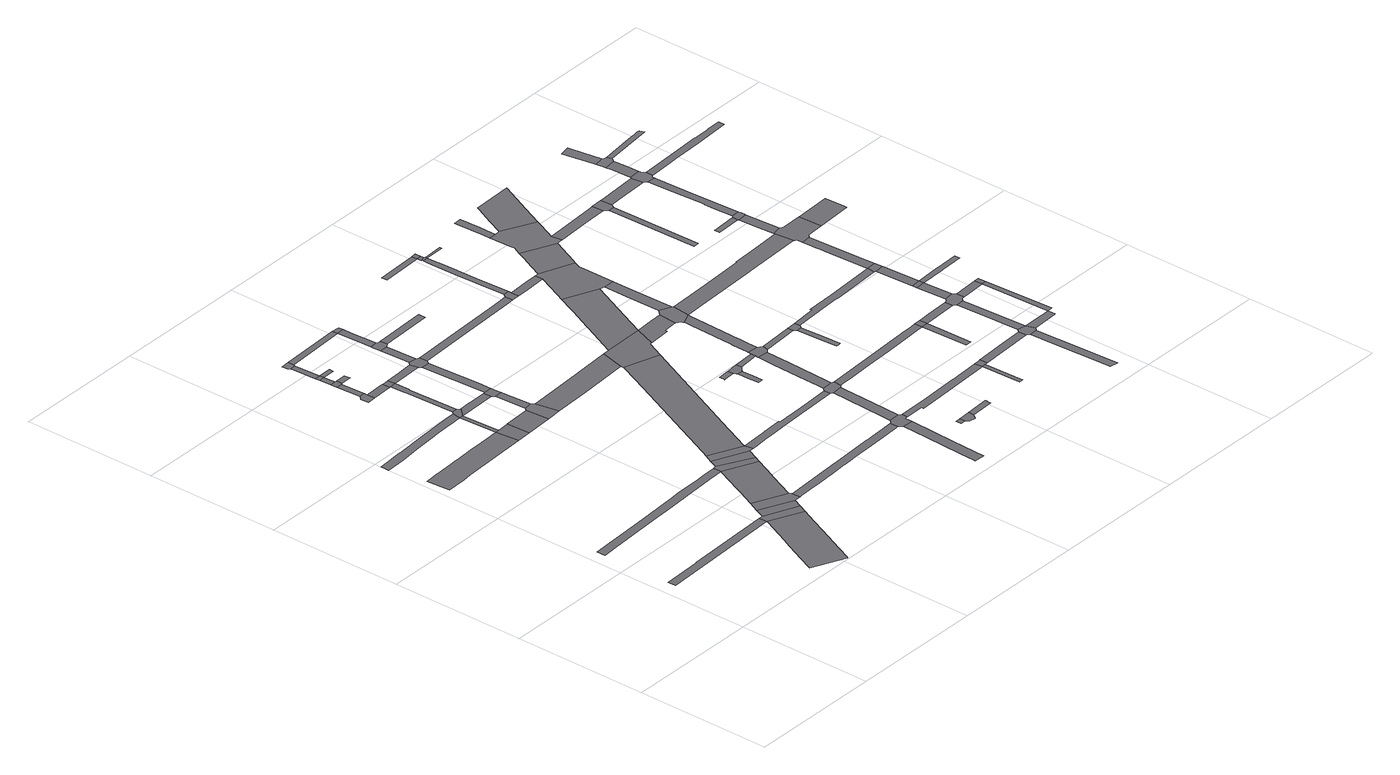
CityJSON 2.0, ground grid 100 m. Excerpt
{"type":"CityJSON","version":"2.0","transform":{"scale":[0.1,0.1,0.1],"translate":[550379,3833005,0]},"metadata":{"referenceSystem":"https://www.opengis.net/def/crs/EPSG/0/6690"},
"CityObjects":{
"road1":{"type":"Road","attributes":{"RoadStructureAttribute.sectionType":"1"},"geometry":[{"type":"MultiSurface","lod":"1","boundaries":[[[0,1,2,3,4,5]]]}]},
"road2":{"type":"Road","attributes":{"RoadStructureAttribute.sectionType":"1"},"geometry":[{"type":"MultiSurface","lod":"1","boundaries":[[[6,7,8,9,10,11,12,13,14,15,16,17,18,19,20,21,22]]]}]},
"road3":{"type":"Road","attributes":{"function":"2","RoadStructureAttribute.sectionType":"1"},"geometry":[{"type":"MultiSurface","lod":"1","boundaries":[[[5,23,24,25,26,27,28,29,30,31,32,33,34,35]]]}]},
"road4":{"type":"Road","attributes":{"RoadStructureAttribute.sectionType":"1"},"geometry":[{"type":"MultiSurface","lod":"1","boundaries":[[[36,37,38,39,40,41,42,43,44,45,46,47,48,49,50,51,52]]]}]},
"road5":{"type":"Road","attributes":{"RoadStructureAttribute.sectionType":"1"},"geometry":[{"type":"MultiSurface","lod":"1","boundaries":[[[53,54,55,56,57,58,59,60,61,62,63,64,65,66,67,68]]]}]},
"road6":{"type":"Road","geometry":[{"type":"MultiSurface","lod":"1","boundaries":[[[69,70,0,5,35,71]]]}]},
"road7":{"type":"Road","attributes":{"RoadStructureAttribute.sectionType":"1"},"geometry":[{"type":"MultiSurface","lod":"1","boundaries":[[[72,73,69,71,74]]]}]},
"road8":{"type":"Road","geometry":[{"type":"MultiSurface","lod":"1","boundaries":[[[75,72,74,76,77,78,79,80,81]]]}]},
"road9":{"type":"Road","geometry":[{"type":"MultiSurface","lod":"1","boundaries":[[[82,83,84,36,52,85]]]}]},
"road10":{"type":"Road","attributes":{"RoadStructureAttribute.sectionType":"1"},"geometry":[{"type":"MultiSurface","lod":"1","boundaries":[[[86,87,68,88,36,84]]]}]},
"road11":{"type":"Road","geometry":[{"type":"MultiSurface","lod":"1","boundaries":[[[89,90,91,92,93,94]]]}]},
"road12":{"type":"Road","attributes":{"function":"2","RoadStructureAttribute.sectionType":"1"},"geometry":[{"type":"MultiSurface","lod":"1","boundaries":[[[22,95,96,97,75,81,98,99,100]]]}]},
"road13":{"type":"Road","attributes":{"RoadStructureAttribute.sectionType":"1"},"geometry":[{"type":"MultiSurface","lod":"1","boundaries":[[[101,102,90,89]]]}]},
"road14":{"type":"Road","geometry":[{"type":"MultiSurface","lod":"1","boundaries":[[[103,104,53,68,87,105]]]}]},
"road15":{"type":"Road","geometry":[{"type":"MultiSurface","lod":"1","boundaries":[[[106,107,108,102,101,109]]]}]},
"road16":{"type":"Road","attributes":{"RoadStructureAttribute.sectionType":"1"},"geometry":[{"type":"MultiSurface","lod":"1","boundaries":[[[110,111,112,108,107]]]}]},
"road17":{"type":"Road","geometry":[{"type":"MultiSurface","lod":"1","boundaries":[[[113,114,112,111]]]}]},
"road18":{"type":"Road","attributes":{"RoadStructureAttribute.sectionType":"1"},"geometry":[{"type":"MultiSurface","lod":"1","boundaries":[[[115,116,94,93,117,118]]]}]},
"road19":{"type":"Road","attributes":{"RoadStructureAttribute.sectionType":"1"},"geometry":[{"type":"MultiSurface","lod":"1","boundaries":[[[119,120,121,114,113]]]}]},
"road20":{"type":"Road","attributes":{"RoadStructureAttribute.sectionType":"1"},"geometry":[{"type":"MultiSurface","lod":"1","boundaries":[[[122,123,124,125,126,127,128,129,104,103]]]}]},
"road21":{"type":"Road","attributes":{"RoadStructureAttribute.sectionType":"1"},"geometry":[{"type":"MultiSurface","lod":"1","boundaries":[[[130,82,85,131]]]}]},
"road22":{"type":"Road","geometry":[{"type":"MultiSurface","lod":"1","boundaries":[[[132,133,106,109]]]}]},
"road23":{"type":"Road","geometry":[{"type":"MultiSurface","lod":"1","boundaries":[[[134,135,136,121,120,137]]]}]},
"road24":{"type":"Road","geometry":[{"type":"MultiSurface","lod":"1","boundaries":[[[138,139,140,141,113,111]]]}]},
"road25":{"type":"Road","geometry":[{"type":"MultiSurface","lod":"1","boundaries":[[[142,143,6,22,100,144]]]}]},
"road26":{"type":"Road","attributes":{"RoadStructureAttribute.sectionType":"1"},"geometry":[{"type":"MultiSurface","lod":"1","boundaries":[[[145,146,147,148,149,105,87,150,151,152]]]}]},
"road27":{"type":"Road","geometry":[{"type":"MultiSurface","lod":"1","boundaries":[[[153,154,118,117,125,124]]]}]},
"road28":{"type":"Road","attributes":{"RoadStructureAttribute.sectionType":"1"},"geometry":[{"type":"MultiSurface","lod":"1","boundaries":[[[155,142,144,156]]]}]},
"road29":{"type":"Road","geometry":[{"type":"MultiSurface","lod":"1","boundaries":[[[157,155,156,158,159,160]]]}]},
"road30":{"type":"Road","geometry":[{"type":"MultiSurface","lod":"1","boundaries":[[[161,162,163,164,130,131,165,166,167]]]}]},
"road31":{"type":"Road","attributes":{"RoadStructureAttribute.sectionType":"1"},"geometry":[{"type":"MultiSurface","lod":"1","boundaries":[[[168,169,170,163,162]]]}]},
"road32":{"type":"Road","attributes":{"RoadStructureAttribute.sectionType":"1"},"geometry":[{"type":"MultiSurface","lod":"1","boundaries":[[[171,172,153,124,173]]]}]},
"road33":{"type":"Road","geometry":[{"type":"MultiSurface","lod":"1","boundaries":[[[174,175,176,145,152,170,169]]]}]},
"road34":{"type":"Road","attributes":{"RoadStructureAttribute.sectionType":"1"},"geometry":[{"type":"MultiSurface","lod":"1","boundaries":[[[177,134,137,178]]]}]},
"road35":{"type":"Road","attributes":{"RoadStructureAttribute.sectionType":"1"},"geometry":[{"type":"MultiSurface","lod":"1","boundaries":[[[179,176,175,180,181]]]}]},
"road36":{"type":"Road","attributes":{"RoadStructureAttribute.sectionType":"1"},"geometry":[{"type":"MultiSurface","lod":"1","boundaries":[[[182,183,184,185,186,187,188,189,190,78,77,191,192,193,194,195,196,197,198,199,200,201,202,203,204,205]]]}]},
"road37":{"type":"Road","geometry":[{"type":"MultiSurface","lod":"1","boundaries":[[[206,171,173,179,181,207,208,209,210,211]]]}]},
"road38":{"type":"Road","attributes":{"RoadStructureAttribute.sectionType":"1"},"geometry":[{"type":"MultiSurface","lod":"1","boundaries":[[[212,213,214,215,206,211]]]}]},
"road39":{"type":"Road","geometry":[{"type":"MultiSurface","lod":"1","boundaries":[[[216,217,218,219,220,213,212,221,222]]]}]},
"road40":{"type":"Road","attributes":{"RoadStructureAttribute.sectionType":"1"},"geometry":[{"type":"MultiSurface","lod":"1","boundaries":[[[223,224,225,178,226,218,217]]]}]},
"road41":{"type":"Road","geometry":[{"type":"MultiSurface","lod":"1","boundaries":[[[177,178,225,227,228]]]}]},
"road42":{"type":"Road","attributes":{"RoadStructureAttribute.sectionType":"1"},"geometry":[{"type":"MultiSurface","lod":"1","boundaries":[[[229,230,167,166,231,232]]]}]},
"road43":{"type":"Road","attributes":{"function":"2","RoadStructureAttribute.sectionType":"1"},"geometry":[{"type":"MultiSurface","lod":"1","boundaries":[[[233,234,235,236,237,157,160,238,239,240,241,242,243,244,245,246]]]}]},
"road44":{"type":"Road","attributes":{"RoadStructureAttribute.sectionType":"1"},"geometry":[{"type":"MultiSurface","lod":"1","boundaries":[[[247,248,249,250,251,252,160,159,253,254,255,256,257,258]]]}]},
"road45":{"type":"Road","attributes":{"RoadStructureAttribute.sectionType":"1"},"geometry":[{"type":"MultiSurface","lod":"1","boundaries":[[[259,260,222,221]]]}]},
"road46":{"type":"Road","attributes":{"function":"3","RoadStructureAttribute.sectionType":"1"},"geometry":[{"type":"MultiSurface","lod":"1","boundaries":[[[261,262,263,264,265,266,267,268]]]}]},
"road47":{"type":"Road","attributes":{"RoadStructureAttribute.sectionType":"1"},"geometry":[{"type":"MultiSurface","lod":"1","boundaries":[[[269,270,271,272,210,209,273,274,275]]]}]},
"road48":{"type":"Road","geometry":[{"type":"MultiSurface","lod":"1","boundaries":[[[276,277,278,279,182,205,280,281,261,268,282,283,284]]]}]},
"road49":{"type":"Road","geometry":[{"type":"MultiSurface","lod":"1","boundaries":[[[285,286,287,288,289,290,291,292]]]}]},
"road50":{"type":"Road","attributes":{"function":"3","RoadStructureAttribute.sectionType":"1"},"geometry":[{"type":"MultiSurface","lod":"1","boundaries":[[[293,294,295,296,297,298,299,277,276]]]}]},
"road51":{"type":"Road","geometry":[{"type":"MultiSurface","lod":"1","boundaries":[[[300,301,302,229,232,233,246,303,304]]]}]},
"road52":{"type":"Road","attributes":{"RoadStructureAttribute.sectionType":"1"},"geometry":[{"type":"MultiSurface","lod":"1","boundaries":[[[305,306,307,308,309,310,311]]]}]},
"road53":{"type":"Road","geometry":[{"type":"MultiSurface","lod":"1","boundaries":[[[312,313,314,315,316]]]}]},
"road54":{"type":"Road","geometry":[{"type":"MultiSurface","lod":"1","boundaries":[[[317,318,319,320,285,292,321,305,311,322,323]]]}]},
"road55":{"type":"Road","geometry":[{"type":"MultiSurface","lod":"1","boundaries":[[[324,325,326,327,328,329,247,258,330,297,296,331,332,333,334]]]}]},
"road56":{"type":"Road","attributes":{"RoadStructureAttribute.sectionType":"1"},"geometry":[{"type":"MultiSurface","lod":"1","boundaries":[[[335,312,316,336,337,338]]]}]},
"road57":{"type":"Road","attributes":{"RoadStructureAttribute.sectionType":"1"},"geometry":[{"type":"MultiSurface","lod":"1","boundaries":[[[339,317,323,340]]]}]},
"road58":{"type":"Road","attributes":{"function":"3","RoadStructureAttribute.sectionType":"1"},"geometry":[{"type":"MultiSurface","lod":"1","boundaries":[[[341,342,343,344,345,329,328,346,347,348,349,350,351,352]]]}]},
"road59":{"type":"Road","attributes":{"RoadStructureAttribute.sectionType":"1"},"geometry":[{"type":"MultiSurface","lod":"1","boundaries":[[[353,354,355,356,335,338]]]}]},
"road60":{"type":"Road","attributes":{"function":"2","RoadStructureAttribute.sectionType":"1"},"geometry":[{"type":"MultiSurface","lod":"1","boundaries":[[[357,358,359,360,301,300,361,362]]]}]},
"road61":{"type":"Road","attributes":{"RoadStructureAttribute.sectionType":"1"},"geometry":[{"type":"MultiSurface","lod":"1","boundaries":[[[363,364,365,300,304,366,367,368,369]]]}]},
"road62":{"type":"Road","geometry":[{"type":"MultiSurface","lod":"1","boundaries":[[[370,371,269,275,372,373]]]}]},
"road63":{"type":"Road","geometry":[{"type":"MultiSurface","lod":"1","boundaries":[[[374,375,339,340,341,352,376,377,378,379]]]}]},
"road64":{"type":"Road","attributes":{"RoadStructureAttribute.sectionType":"1"},"geometry":[{"type":"MultiSurface","lod":"1","boundaries":[[[380,381,382,383]]]}]},
"road65":{"type":"Road","attributes":{"RoadStructureAttribute.sectionType":"1"},"geometry":[{"type":"MultiSurface","lod":"1","boundaries":[[[384,385,386,387,284,283,388,389,390,391,392,393,394]]]}]},
"road66":{"type":"Road","attributes":{"function":"3","RoadStructureAttribute.sectionType":"1"},"geometry":[{"type":"MultiSurface","lod":"1","boundaries":[[[395,396,397,398,399,400,401,402,403,404,405,406,407,408,409,374,379]]]}]},
"road67":{"type":"Road","attributes":{"RoadStructureAttribute.sectionType":"1"},"geometry":[{"type":"MultiSurface","lod":"1","boundaries":[[[410,411,412,413,414,415,416,417,418,419,420,421,371,370]]]}]},
"road68":{"type":"Road","attributes":{"RoadStructureAttribute.sectionType":"1"},"geometry":[{"type":"MultiSurface","lod":"1","boundaries":[[[422,423,373,372,424,425]]]}]},
"road69":{"type":"Road","attributes":{"RoadStructureAttribute.sectionType":"1"},"geometry":[{"type":"MultiSurface","lod":"1","boundaries":[[[426,378,377,427,428]]]}]},
"road70":{"type":"Road","attributes":{"RoadStructureAttribute.sectionType":"1"},"geometry":[{"type":"MultiSurface","lod":"1","boundaries":[[[429,383,430,431]]]}]},
"road71":{"type":"Road","geometry":[{"type":"MultiSurface","lod":"1","boundaries":[[[432,433,434,431,430,414,413,435,436]]]}]},
"road72":{"type":"Road","geometry":[{"type":"MultiSurface","lod":"1","boundaries":[[[437,438,439,363,369,440,441,442,443,444,445,446,447,404,403,448,449]]]}]},
"road73":{"type":"Road","geometry":[{"type":"MultiSurface","lod":"1","boundaries":[[[450,380,383,429]]]}]},
"road74":{"type":"Road","attributes":{"RoadStructureAttribute.sectionType":"1"},"geometry":[{"type":"MultiSurface","lod":"1","boundaries":[[[451,452,453,454,334,333,455,456,457,458,459,460,461,462,463]]]}]},
"road75":{"type":"Road","geometry":[{"type":"MultiSurface","lod":"1","boundaries":[[[464,465,436,435]]]}]},
"road76":{"type":"Road","geometry":[{"type":"MultiSurface","lod":"1","boundaries":[[[466,467,422,425,468,469,470,357,362,471,472,473,474,475,476,477]]]}]},
"road77":{"type":"Road","attributes":{"function":"3","RoadStructureAttribute.sectionType":"1"},"geometry":[{"type":"MultiSurface","lod":"1","boundaries":[[[478,479,480,481,482,473,472,483,437,449]]]}]},
"road78":{"type":"Road","attributes":{"RoadStructureAttribute.sectionType":"1"},"geometry":[{"type":"MultiSurface","lod":"1","boundaries":[[[484,485,486,487,488,489,490]]]}]},
"road79":{"type":"Road","geometry":[{"type":"MultiSurface","lod":"1","boundaries":[[[491,426,428,492,484,490,493]]]}]},
"road80":{"type":"Road","attributes":{"RoadStructureAttribute.sectionType":"1"},"geometry":[{"type":"MultiSurface","lod":"1","boundaries":[[[494,495,496,497,394]]]}]},
"road81":{"type":"Road","geometry":[{"type":"MultiSurface","lod":"1","boundaries":[[[498,384,394,497,499]]]}]},
"road82":{"type":"Road","attributes":{"RoadStructureAttribute.sectionType":"1"},"geometry":[{"type":"MultiSurface","lod":"1","boundaries":[[[500,501,502,466,477,503,504]]]}]},
"road83":{"type":"Road","attributes":{"function":"3","RoadStructureAttribute.sectionType":"1"},"geometry":[{"type":"MultiSurface","lod":"1","boundaries":[[[505,506,507,508,509,510,511]]]}]},
"road84":{"type":"Road","attributes":{"RoadStructureAttribute.sectionType":"1"},"geometry":[{"type":"MultiSurface","lod":"1","boundaries":[[[512,513,514,498,499,515]]]}]},
"road85":{"type":"Road","attributes":{"RoadStructureAttribute.sectionType":"1"},"geometry":[{"type":"MultiSurface","lod":"1","boundaries":[[[516,517,518,519,463]]]}]},
"road86":{"type":"Road","geometry":[{"type":"MultiSurface","lod":"1","boundaries":[[[520,511,510,521,522,500,504,523,524,525,526,527,528,529]]]}]},
"road87":{"type":"Road","geometry":[{"type":"MultiSurface","lod":"1","boundaries":[[[530,451,463,519]]]}]},
"road88":{"type":"Road","attributes":{"RoadStructureAttribute.sectionType":"1"},"geometry":[{"type":"MultiSurface","lod":"1","boundaries":[[[531,532,533,534,491,493,535,536,537,538]]]}]},
"road89":{"type":"Road","attributes":{"RoadStructureAttribute.sectionType":"1"},"geometry":[{"type":"MultiSurface","lod":"1","boundaries":[[[539,540,541,542,543,448,403,544,545,546,547]]]}]},
"road90":{"type":"Road","attributes":{"RoadStructureAttribute.sectionType":"1"},"geometry":[{"type":"MultiSurface","lod":"1","boundaries":[[[548,549,550,551,552,553,554]]]}]},
"road91":{"type":"Road","attributes":{"RoadStructureAttribute.sectionType":"1"},"geometry":[{"type":"MultiSurface","lod":"1","boundaries":[[[555,556,557,530,519,558,559]]]}]},
"road92":{"type":"Road","geometry":[{"type":"MultiSurface","lod":"1","boundaries":[[[560,561,562,512,515,550,549,563,564]]]}]},
"road93":{"type":"Road","attributes":{"function":"2","RoadStructureAttribute.sectionType":"1"},"geometry":[{"type":"MultiSurface","lod":"1","boundaries":[[[565,566,567,568,569,529,528]]]}]},
"road94":{"type":"Road","attributes":{"RoadStructureAttribute.sectionType":"1"},"geometry":[{"type":"MultiSurface","lod":"1","boundaries":[[[570,571,572,525,524,573,574,575]]]}]},
"road95":{"type":"Road","attributes":{"RoadStructureAttribute.sectionType":"1"},"geometry":[{"type":"MultiSurface","lod":"1","boundaries":[[[576,577,578,579,580,581,582,560,564]]]}]},
"road96":{"type":"Road","attributes":{"RoadStructureAttribute.sectionType":"1"},"geometry":[{"type":"MultiSurface","lod":"1","boundaries":[[[583,584,585,564,563,586,587,588]]]}]},
"road97":{"type":"Road","geometry":[{"type":"MultiSurface","lod":"1","boundaries":[[[589,590,591,592,593,594,555,559,595,596,578,577,597,598,599]]]}]},
"road98":{"type":"Road","attributes":{"RoadStructureAttribute.sectionType":"1"},"geometry":[{"type":"MultiSurface","lod":"1","boundaries":[[[600,601,602,603,592,591]]]}]},
"road99":{"type":"Road","attributes":{"RoadStructureAttribute.sectionType":"1"},"geometry":[{"type":"MultiSurface","lod":"1","boundaries":[[[604,605,606,607,608,609]]]}]},
"road100":{"type":"Road","geometry":[{"type":"MultiSurface","lod":"1","boundaries":[[[610,611,603,602]]]}]},
"road101":{"type":"Road","attributes":{"RoadStructureAttribute.sectionType":"1"},"geometry":[{"type":"MultiSurface","lod":"1","boundaries":[[[612,613,611,610]]]}]},
"road102":{"type":"Road","attributes":{"RoadStructureAttribute.sectionType":"1"},"geometry":[{"type":"MultiSurface","lod":"1","boundaries":[[[614,599,598,615,616]]]}]},
"road103":{"type":"Road","geometry":[{"type":"MultiSurface","lod":"1","boundaries":[[[617,531,538,613,612]]]}]},
"road104":{"type":"Road","geometry":[{"type":"MultiSurface","lod":"1","boundaries":[[[618,570,575,619,609,608,620,621]]]}]},
"road105":{"type":"Road","attributes":{"RoadStructureAttribute.sectionType":"1"},"geometry":[{"type":"MultiSurface","lod":"1","boundaries":[[[622,616,588,623]]]}]},
"road106":{"type":"Road","attributes":{"RoadStructureAttribute.sectionType":"1"},"geometry":[{"type":"MultiSurface","lod":"1","boundaries":[[[624,625,626,627,628,629,630,631,632,633,531,617]]]}]},
"road107":{"type":"Road","geometry":[{"type":"MultiSurface","lod":"1","boundaries":[[[634,635,636,637]]]}]},
"road108":{"type":"Road","geometry":[{"type":"MultiSurface","lod":"1","boundaries":[[[638,614,616,622]]]}]},
"road109":{"type":"Road","attributes":{"RoadStructureAttribute.sectionType":"1"},"geometry":[{"type":"MultiSurface","lod":"1","boundaries":[[[639,640,641,642,643,644,610,602]]]}]},
"road110":{"type":"Road","attributes":{"RoadStructureAttribute.sectionType":"1"},"geometry":[{"type":"MultiSurface","lod":"1","boundaries":[[[645,646,647,648,649]]]}]},
"road111":{"type":"Road","attributes":{"RoadStructureAttribute.sectionType":"1"},"geometry":[{"type":"MultiSurface","lod":"1","boundaries":[[[650,651,618,621,652,653]]]}]},
"road112":{"type":"Road","geometry":[{"type":"MultiSurface","lod":"1","boundaries":[[[654,655,656,657,649,648,658,539,547,659,660,626,625,661,662,663]]]}]},
"road113":{"type":"Road","geometry":[{"type":"MultiSurface","lod":"1","boundaries":[[[664,665,666,667,668,634,637,646,645]]]}]},
"road114":{"type":"Road","attributes":{"RoadStructureAttribute.sectionType":"1"},"geometry":[{"type":"MultiSurface","lod":"1","boundaries":[[[669,670,671,672,673,668,667,674,675,676,677]]]}]},
"road115":{"type":"Road","geometry":[{"type":"MultiSurface","lod":"1","boundaries":[[[678,679,680,681,682,650,653,683,684,669,677,685,686,687,688,689,690]]]}]},
"road116":{"type":"Road","attributes":{"RoadStructureAttribute.sectionType":"1"},"geometry":[{"type":"MultiSurface","lod":"1","boundaries":[[[691,692,693,694,695,682,681]]]}]},
"road117":{"type":"Road","attributes":{"RoadStructureAttribute.sectionType":"1"},"geometry":[{"type":"MultiSurface","lod":"1","boundaries":[[[696,663,662,697,698]]]}]},
"road118":{"type":"Road","geometry":[{"type":"MultiSurface","lod":"1","boundaries":[[[699,700,701,702,703,704,694,693,705,706,707]]]}]},
"road119":{"type":"Road","attributes":{"RoadStructureAttribute.sectionType":"1"},"geometry":[{"type":"MultiSurface","lod":"1","boundaries":[[[708,709,710,711,712,713,714,715,716,702,701]]]}]},
"road120":{"type":"Road","attributes":{"RoadStructureAttribute.sectionType":"1"},"geometry":[{"type":"MultiSurface","lod":"1","boundaries":[[[717,718,719,720,721,722,723,724,725,707,706]]]}]},
"road121":{"type":"Road","attributes":{"RoadStructureAttribute.sectionType":"1"},"geometry":[{"type":"MultiSurface","lod":"1","boundaries":[[[726,727,728,729,730,731,732,690,689,733,734,735,736]]]}]}
},
"vertices":[
[1055,736,0],[402,709,0],[400,709,0],[108,697,0],[110,637,0],[1058,677,0],
[1323,1330,0],[1246,1327,0],[1163,1324,0],[959,1317,0],[884,1312,0],[528,1292,0],[234,1276,0],[101,1269,0],[103,1207,0],[234,1214,0],[501,1229,0],[654,1237,0],[758,1242,0],[759,1243,0],[1206,1265,0],[1221,1266,0],[1326,1271,0],
[1053,666,0],[957,453,0],[923,378,0],[922,377,0],[858,237,0],[806,119,0],[1051,10,0],[1056,20,0],[1102,124,0],[1199,337,0],[1248,446,0],[1248,447,0],[1302,567,0],
[780,2655,0],[776,2655,0],[775,2655,0],[682,2651,0],[579,2647,0],[538,2645,0],[375,2638,0],[374,2638,0],[309,2635,0],[220,2631,0],[176,2628,0],[174,2628,0],[62,2621,0],[73,2449,0],[222,2454,0],[289,2458,0],[799,2484,0],
[773,2998,0],[694,2996,0],[454,2984,0],[209,2966,0],[207,2966,0],[4,2951,0],[6,2915,0],[7,2890,0],[159,2895,0],[327,2911,0],[459,2924,0],[548,2928,0],[661,2933,0],[669,2934,0],[762,2937,0],[766,2938,0],
[1085,737,0],[1070,736,0],[1329,627,0],
[1116,806,0],[1086,739,0],[1360,695,0],
[1154,889,0],[1389,697,0],[1412,699,0],[1410,759,0],[1409,762,0],[1408,763,0],[1398,779,0],
[900,2663,0],[900,2660,0],[810,2656,0],[909,2490,0],
[798,2900,0],[797,2939,0],[768,2896,0],
[602,3582,0],[558,3580,0],[534,3555,0],[541,3495,0],[606,3498,0],[603,3558,0],
[1321,1260,0],[1233,1063,0],[1213,1018,0],[1487,978,0],[1497,999,0],[1569,1161,0],
[594,3760,0],[550,3758,0],
[830,3018,0],[791,3017,0],[851,3000,0],
[604,3810,0],[594,3810,0],[548,3808,0],[604,3768,0],
[588,3893,0],[588,3895,0],[544,3893,0],
[586,3930,0],[542,3928,0],
[757,3565,0],[619,3559,0],[759,3504,0],[757,3561,0],
[585,3930,0],[576,4127,0],[533,4119,0],
[816,3394,0],[820,3395,0],[817,3506,0],[772,3505,0],[775,3393,0],[777,3393,0],[778,3393,0],[783,3257,0],
[1097,2672,0],[1113,2501,0],
[689,3769,0],[684,3811,0],
[578,4183,0],[516,4180,0],[518,4137,0],[580,4140,0],
[680,3898,0],[681,3915,0],[682,3931,0],[681,3931,0],
[1349,1332,0],[1336,1331,0],[1591,1209,0],
[1082,3005,0],[1037,3004,0],[984,3003,0],[921,3002,0],[880,3001,0],[810,2940,0],[890,2941,0],[1083,2945,0],
[814,3564,0],[770,3562,0],
[1378,1397,0],[1625,1284,0],
[1406,1458,0],[1639,1285,0],[1662,1287,0],[1649,1347,0],
[1188,2684,0],[1175,2697,0],[1115,2691,0],[1107,2683,0],[1157,2503,0],[1225,2506,0],[1193,2678,0],
[1164,2900,0],[1162,2928,0],[1103,2925,0],
[1044,3575,0],[939,3570,0],[1054,3517,0],
[1161,2951,0],[1158,3009,0],[1097,3006,0],
[1039,4204,0],[1040,4159,0],
[1072,3498,0],[1153,3110,0],[1132,3496,0],
[2435,810,0],[2417,809,0],[2191,798,0],[2186,798,0],[1953,786,0],[1881,783,0],[1865,782,0],[1736,776,0],[1430,760,0],[1432,700,0],[1481,703,0],[1556,706,0],[1596,708,0],[1696,713,0],[1750,716,0],[1883,723,0],[1889,723,0],[1943,726,0],[1992,728,0],[1994,728,0],[2163,736,0],[2253,741,0],[2420,749,0],[2440,750,0],
[1065,3597,0],[1141,3508,0],[1142,3510,0],[1150,3522,0],[1146,3578,0],[1126,3592,0],
[1114,3822,0],[1055,3820,0],[1058,3762,0],[1062,3672,0],
[1123,3895,0],[1110,3903,0],[1052,3896,0],[1053,3872,0],[1053,3870,0],[1143,3843,0],[1141,3895,0],
[1109,3925,0],[1100,4103,0],[1098,4162,0],[1050,3946,0],
[1096,4199,0],[1096,4200,0],
[1919,2718,0],[1559,2698,0],[1491,2521,0],[1873,2542,0],
[1881,2522,0],[1873,2503,0],[1772,2276,0],[1623,1942,0],[1428,1506,0],[1653,1357,0],[1693,1446,0],[1774,1630,0],[1868,1838,0],[1907,1924,0],[1908,1926,0],[1936,1989,0],[2069,2286,0],[2137,2437,0],
[2468,1375,0],[2226,1363,0],[2011,1353,0],[2009,1366,0],[1862,1359,0],[1835,1357,0],[1687,1288,0],[1813,1296,0],[1836,1297,0],[2010,1306,0],[2084,1309,0],[2470,1328,0],
[1535,3857,0],[1537,3912,0],
[2465,723,0],[2457,531,0],[2446,242,0],[2441,125,0],[2440,118,0],[2520,115,0],[2529,372,0],[2543,720,0],
[2041,3620,0],[1992,3618,0],[1912,3614,0],[1472,3594,0],[1556,3541,0],[1982,3560,0],[2044,3563,0],
[2547,836,0],[2468,834,0],[2456,821,0],[2446,811,0],[2448,741,0],[2464,725,0],[2545,777,0],[2567,777,0],[2567,819,0],
[2256,1987,0],[2172,1980,0],[2172,1960,0],[2172,1941,0],[2172,1939,0],[2174,1939,0],[2181,1940,0],[2260,1945,0],
[2551,959,0],[2561,1214,0],[2564,1287,0],[2566,1321,0],[2486,1313,0],[2482,1188,0],[2471,902,0],
[2271,2729,0],[1973,2721,0],[1954,2720,0],[2196,2568,0],[2215,2569,0],
[2276,1917,0],[2278,1836,0],[2280,1754,0],[2300,1756,0],[2320,1757,0],[2318,1837,0],[2316,1916,0],
[2759,509,0],[2721,507,0],[2721,486,0],[2722,465,0],[2761,465,0],
[2351,1994,0],[2313,1991,0],[2294,1990,0],[2273,1988,0],[2271,1926,0],[2332,1932,0],[2355,1953,0],
[2583,1393,0],[2578,1394,0],[2575,1395,0],[2571,1397,0],[2569,1401,0],[2488,1395,0],[2485,1314,0],[2570,1324,0],[2581,1333,0],[2585,1335,0],[2589,1394,0],
[2849,512,0],[2779,443,0],[2824,436,0],[2851,471,0],
[2511,2006,0],[2509,1966,0],
[2508,1946,0],[2507,1931,0],[2502,1814,0],[2496,1601,0],[2490,1446,0],[2568,1406,0],[2568,1407,0],[2570,1442,0],[2575,1538,0],[2583,1759,0],[2589,1937,0],[2589,1939,0],
[3024,477,0],[3026,499,0],[3028,520,0],[3025,520,0],
[2247,3332,0],[2141,3093,0],[2141,3091,0],[2092,2983,0],[2389,2993,0],[2493,3223,0],
[2497,2738,0],[2374,2733,0],[2288,2729,0],[2379,2578,0],[2378,2597,0],[2380,2597,0],[2487,2602,0],
[2103,3646,0],[2060,3645,0],[2106,3565,0],[2104,3624,0],
[2513,2031,0],[2512,2026,0],[2599,1946,0],[2616,1960,0],[2624,2001,0],[2593,2022,0],
[2032,4376,0],[1720,4361,0],[1724,4320,0],[2035,4333,0],
[3317,848,0],[3089,837,0],[3088,839,0],[2815,826,0],[2708,776,0],[2709,760,0],[3012,774,0],[3066,777,0],[3304,790,0],[3316,790,0],[3320,791,0],
[2593,2032,0],[2595,2106,0],[2597,2175,0],[2597,2178,0],[2603,2380,0],[2608,2534,0],[2609,2579,0],[2609,2592,0],[2610,2600,0],[2529,2560,0],[2529,2559,0],[2527,2500,0],[2517,2178,0],[2517,2156,0],[2513,2034,0],
[2095,3872,0],[2087,4158,0],[2083,4278,0],[2083,4290,0],[2039,4286,0],[2041,4261,0],[2040,4208,0],[2040,4176,0],[2040,4175,0],[2040,4165,0],[2046,4007,0],[2052,3870,0],
[2354,3634,0],[2255,3630,0],[2203,3569,0],[2357,3576,0],
[2888,2018,0],[2641,1960,0],[2891,1977,0],
[2073,4335,0],[2038,4302,0],[2074,4314,0],
[2078,4303,0],[2078,4305,0],[2077,4307,0],[2082,4291,0],[2082,4304,0],
[2536,2780,0],[2518,2761,0],[2503,2745,0],[2490,2601,0],[2495,2600,0],[2502,2596,0],[2505,2595,0],[2511,2590,0],[2516,2586,0],[2521,2579,0],[2525,2571,0],[2627,2730,0],[2620,2737,0],
[2071,4378,0],
[3437,1436,0],[3404,1434,0],[3340,1431,0],[2891,1409,0],[2610,1337,0],[2710,1341,0],[2803,1346,0],[2848,1348,0],[2882,1350,0],[3091,1360,0],[3288,1369,0],[3351,1372,0],[3440,1376,0],
[2228,4293,0],[2228,4310,0],
[2384,3635,0],[2369,3635,0],[2352,3565,0],[2319,3491,0],[2269,3382,0],[2510,3220,0],[2531,3216,0],[2613,3217,0],[2610,3448,0],[2610,3457,0],[2611,3489,0],[2632,3537,0],
[2620,2742,0],[2619,2759,0],[2617,2890,0],[2615,3117,0],[2614,3182,0],[2532,3033,0],
[2906,1956,0],[2917,1762,0],[2924,1649,0],[2944,1650,0],[2964,1652,0],[2957,1764,0],[2946,1956,0],
[2961,2023,0],[2906,1958,0],[2964,1982,0],
[3331,493,0],[3347,493,0],[3363,494,0],[3352,792,0],
[3373,851,0],[3375,794,0],
[2494,3880,0],[2464,3811,0],[2451,3783,0],[2645,3566,0],[2738,3770,0],
[2568,4266,0],[2563,4419,0],[2507,4417,0],[2508,4397,0],[2514,4183,0],[2516,4139,0],[2570,4141,0],
[3781,874,0],[3618,866,0],[3373,854,0],[3784,815,0],
[3453,1029,0],[3477,1031,0],[3500,1032,0],[3490,1379,0],
[2593,4140,0],[2521,3979,0],[2522,3941,0],[2756,3771,0],[2787,3773,0],[2775,3852,0],[2782,3869,0],[2784,3873,0],[2852,4025,0],[2612,4140,0],
[3487,1438,0],
[3753,2079,0],[3365,2058,0],[3148,2051,0],[3151,2036,0],[3183,1995,0],[3358,2005,0],[3361,2000,0],[3748,2022,0],
[3693,2785,0],[3482,2774,0],[3282,2765,0],[3281,2758,0],[2952,2744,0],[2757,2606,0],[3208,2626,0],[3341,2632,0],[3707,2647,0],
[3883,464,0],[3866,800,0],[3806,797,0],[3814,624,0],[3837,191,0],[3836,173,0],[3899,162,0],
[3755,1451,0],[3584,1443,0],[3519,1440,0],[3594,1383,0],[3758,1391,0],
[3801,898,0],[3792,887,0],[3791,886,0],[3885,822,0],[3862,882,0],
[2922,4181,0],[3034,4430,0],[2738,4422,0],[2730,4404,0],[2667,4263,0],
[3210,3876,0],[3192,3875,0],[2783,3853,0],[3034,3785,0],[3203,3792,0],[3214,3792,0],
[3838,1345,0],[3837,1377,0],[3778,1373,0],[3779,1345,0],[3789,1137,0],[3798,957,0],[3798,956,0],
[4082,887,0],[4022,884,0],[4021,888,0],[4085,831,0],[4092,831,0],[4089,888,0],
[3867,1467,0],[3859,1475,0],[3857,1477,0],[3787,1471,0],[3778,1462,0],[3766,1452,0],[3768,1382,0],[3770,1379,0],[3857,1397,0],[3879,1398,0],[3876,1457,0],
[3845,1688,0],[3845,1696,0],[3845,1698,0],[3774,1694,0],
[3255,3085,0],[3255,3084,0],[3278,3086,0],[3300,3087,0],[3286,3767,0],[3241,3766,0],
[3843,1735,0],[3772,1731,0],
[3828,2019,0],[3756,2015,0],
[4064,1467,0],[3912,1400,0],[4067,1407,0],
[3824,2083,0],
[3300,3881,0],[3225,3782,0],[3300,3789,0],[3304,3796,0],
[4107,1409,0],[4129,892,0],
[3820,2152,0],[3798,2594,0],[3727,2590,0],[3731,2510,0],[3731,2509,0],[3731,2502,0],[3735,2430,0],[3736,2405,0],[3737,2380,0],[3738,2367,0],
[3670,3114,0],[3482,3105,0],[3484,3065,0],[3672,3074,0],
[4104,1469,0],
[4041,1705,0],[4044,1705,0],[4216,1712,0],[4214,1754,0],[4043,1745,0],[4040,1745,0],
[3750,3071,0],[3678,3067,0],[3684,2939,0],[3692,2797,0],[3763,2812,0],
[3619,3897,0],[3324,3882,0],[3418,3802,0],[3633,3812,0],
[3942,2800,0],[3794,2795,0],[3781,2795,0],[3768,2808,0],[3693,2791,0],[3715,2641,0],[3725,2633,0],[3821,2617,0],[3951,2624,0],[3942,2795,0],
[3749,3084,0],[3749,3085,0],[3747,3115,0],[3746,3130,0],[3687,3127,0],
[3656,3790,0],[3665,3645,0],[3679,3352,0],[3676,3351,0],[3680,3267,0],[3742,3215,0],[3742,3216,0],[3730,3465,0],[3715,3788,0],
[3731,3877,0],[3726,3882,0],[3717,3893,0],[3715,3916,0],[3629,3910,0],[3654,3796,0],[3656,3795,0],[3718,3789,0],[3718,3793,0],[3716,3808,0],[3729,3818,0],[3733,3818,0],[3735,3872,0],
[3709,3998,0],[3703,4099,0],[3702,4109,0],[3616,4100,0],[3621,4051,0],
[4214,2807,0],[4222,2638,0],[4222,2663,0],
[3702,4174,0],[3683,4180,0],[3682,4186,0],[3606,4173,0],[3611,4141,0],[3613,4127,0],[3724,4138,0],[3725,4140,0],[3711,4175,0],
[3680,4197,0],[3659,4323,0],[3640,4433,0],[3565,4420,0],[3579,4337,0],[3581,4322,0],[3582,4315,0],[3583,4314,0],[3595,4241,0],
[4090,4181,0],[4093,4181,0],[4093,4182,0],[4088,4199,0],[4083,4216,0],[4064,4215,0],[4027,4212,0],[4019,4211,0],[3969,4206,0],
[4483,3899,0],[4429,3897,0],[4378,3895,0],[4366,3894,0],[4242,3889,0],[4241,3892,0],[4019,3883,0],[3915,3826,0],[3980,3828,0],[4213,3838,0],[4479,3851,0]
]}
